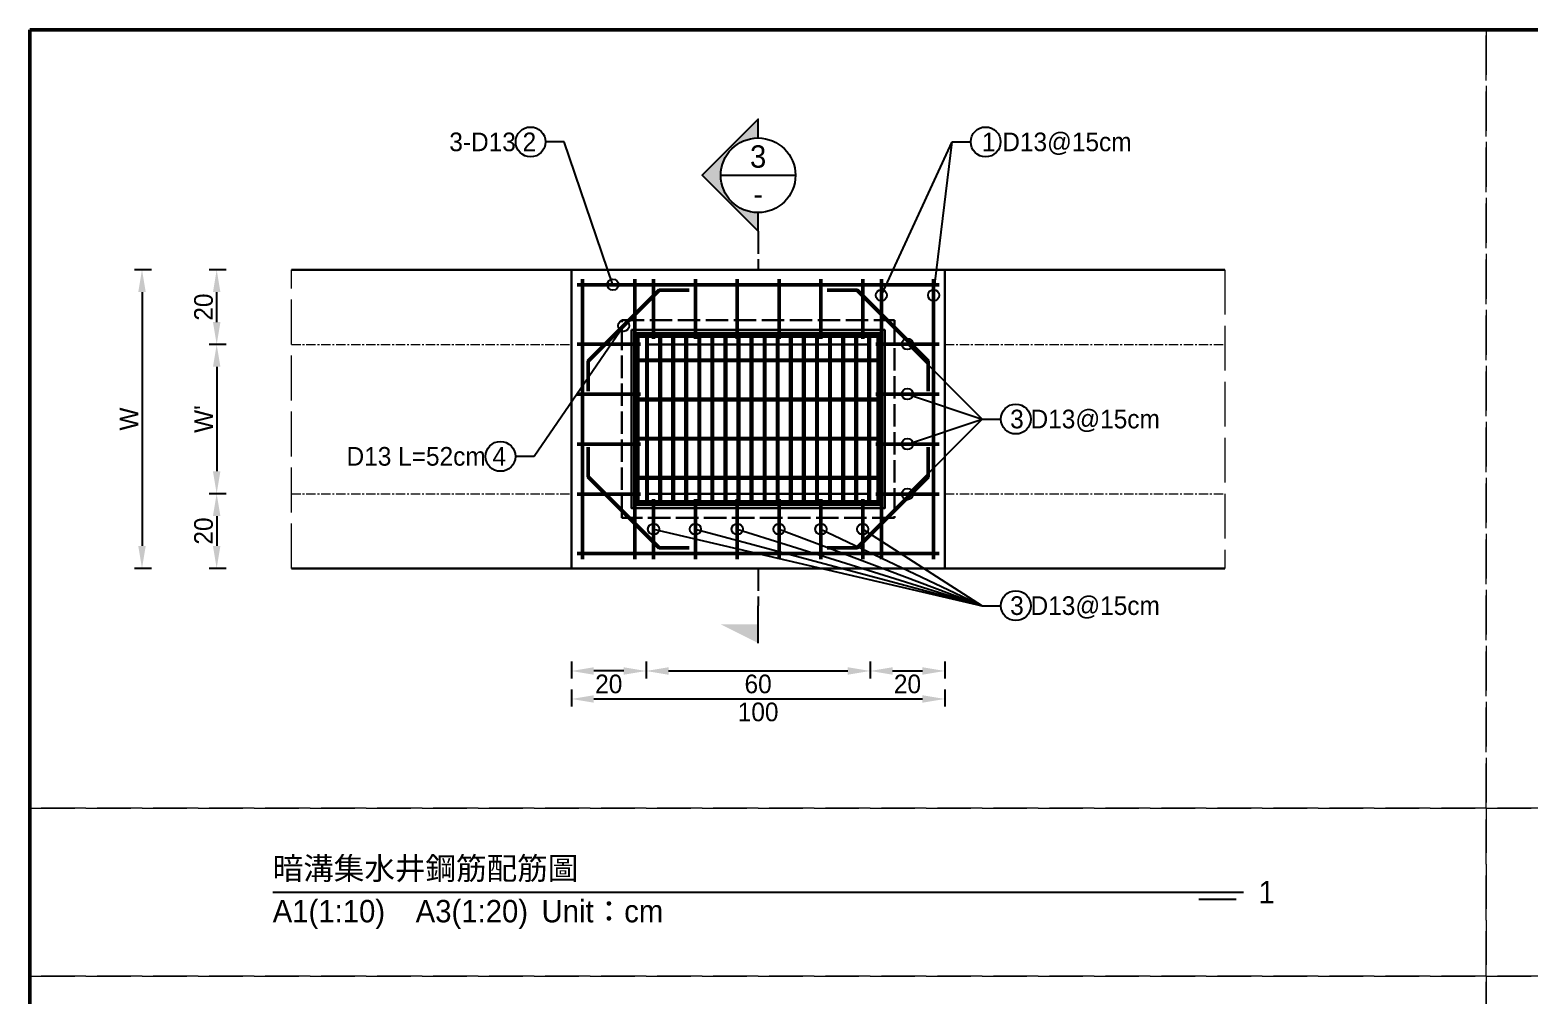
# Model space of a CAD drawing. Extents: x -7340 to 3675, y -3342 to 777.
# Drawn here: x -7340 to -6938.6, y -1772.6 to -1514 of the extents above; entities that cross this region are included whole.
import ezdxf
from ezdxf import colors
from ezdxf.entities.mleader import LeaderData, LeaderLine
from ezdxf.math import Vec2, Vec3

# ---------------------------------------------------------------- set-up
doc = ezdxf.new("R2010")
doc.units = 0
doc.header["$MEASUREMENT"] = 0
doc.linetypes.add('ACAD_ISO02W100', pattern=[15, 12, -3])
doc.linetypes.add('CENTERX2', pattern=[4, 2.5, -0.5, 0.5, -0.5])
for name, color, linetype, lineweight in [('一、3.基本-變更', 1, 'Continuous', 50), ('二、1.繪圖-既有設施', 8, 'Continuous', 20), ('二、2.繪圖-施作項目', 181, 'Continuous', 30), ('二、5.繪圖-鋼筋', 60, 'Continuous', 50), ('二、6.繪圖-其他施作項目', 35, 'Continuous', 30)]:
    doc.layers.add(name, color=color, linetype=linetype, lineweight=lineweight)
doc.layers.add('一、4.基本-隱藏', color=9, linetype='ACAD_ISO02W100', lineweight=20, plot=False)
doc.layers.add('三、3.文字-註解文字', color=2, linetype='Continuous')
doc.styles.add('次圖名(詳圖)', font='MS PGothic.ttf', dxfattribs={"height": 6})
doc.styles.add('註解文字(詳圖)', font='MS PGothic.ttf', dxfattribs={"height": 5})
doc.dimstyles.new('註解文字(詳圖)', dxfattribs={"dimtxt": 5, "dimasz": 6, "dimexe": 2, "dimexo": 5, "dimgap": 1, "dimtad": 2, "dimzin": 0, "dimdsep": 46, "dimtxsty": '註解文字(詳圖)', "dimcen": 0.1, "dimclrd": 144, "dimclre": 144, "dimclrt": 256, "dimadec": 0, "dimazin": 0, "dimtfac": 1, "dimtofl": 0, "dimtmove": 0, "dimatfit": 3, "dimfxlon": 1, "dimtolj": 1, "dimtzin": 0, "dimlwd": -1, "dimlwe": -1, "dimarcsym": 1})
pattern_1 = [(45, (-8350.3608, -1414.5957), (-2.65165, 2.65165), []), (45, (-8349.477, -1414.5957), (-2.65165, 2.65165), []), (45, (-8348.593, -1414.5957), (-2.65165, 2.65165), []), (45, (-8347.709, -1414.5957), (-2.65165, 2.65165), [])]

# ---------------------------------------------------------------- blocks, each defined once
blk = doc.blocks.new('*D395')
at = {"layer": 'Defpoints', "color": 0, "transparency": 16777216}
for p in [(-7290, -1578.25), (-7270, -1578.25), (-7270, -1598.25)]:
    blk.add_point(p, dxfattribs=at)
at = {"layer": '三、3.文字-註解文字', "color": 144, "transparency": 16777216}
for p, q in [((-7287.5, -1578.25), (-7292, -1578.25)), ((-7290, -1592.25), (-7290, -1584.25)), ((-7287.5, -1598.25), (-7292, -1598.25))]:
    blk.add_line(p, q, dxfattribs=at)
for points in [[(-7291, -1584.25), (-7289, -1584.25), (-7290, -1578.25)], [(-7291, -1592.25), (-7289, -1592.25), (-7290, -1598.25)]]:
    blk.add_solid(points, dxfattribs=at)
at = {"layer": '三、3.文字-註解文字', "transparency": 16777216, "insert": (-7293.5, -1588.25), "char_height": 5, "attachment_point": 5, "rotation": 90, "style": '註解文字(詳圖)'}
blk.add_mtext('\\A1;20', dxfattribs=at)
blk = doc.blocks.new('*D396')
at = {"layer": 'Defpoints', "color": 0, "transparency": 16777216}
for p in [(-7270, -1598.25), (-7290, -1638.25), (-7270, -1638.25)]:
    blk.add_point(p, dxfattribs=at)
at = {"layer": '三、3.文字-註解文字', "color": 144, "transparency": 16777216}
for p, q in [((-7287.5, -1598.25), (-7292, -1598.25)), ((-7290, -1604.25), (-7290, -1632.25)), ((-7287.5, -1638.25), (-7292, -1638.25))]:
    blk.add_line(p, q, dxfattribs=at)
for points in [[(-7291, -1604.25), (-7289, -1604.25), (-7290, -1598.25)], [(-7291, -1632.25), (-7289, -1632.25), (-7290, -1638.25)]]:
    blk.add_solid(points, dxfattribs=at)
at = {"layer": '三、3.文字-註解文字', "transparency": 16777216, "insert": (-7293.5, -1618.25), "char_height": 5, "attachment_point": 5, "rotation": 90, "style": '註解文字(詳圖)'}
blk.add_mtext("\\A1;W'", dxfattribs=at)
blk = doc.blocks.new('*D397')
at = {"layer": 'Defpoints', "color": 0, "transparency": 16777216}
for p in [(-7270, -1638.25), (-7290, -1658.25), (-7270, -1658.25)]:
    blk.add_point(p, dxfattribs=at)
at = {"layer": '三、3.文字-註解文字', "color": 144, "transparency": 16777216}
for p, q in [((-7287.5, -1638.25), (-7292, -1638.25)), ((-7290, -1644.25), (-7290, -1652.25)), ((-7287.5, -1658.25), (-7292, -1658.25))]:
    blk.add_line(p, q, dxfattribs=at)
for points in [[(-7291, -1644.25), (-7289, -1644.25), (-7290, -1638.25)], [(-7291, -1652.25), (-7289, -1652.25), (-7290, -1658.25)]]:
    blk.add_solid(points, dxfattribs=at)
at = {"layer": '三、3.文字-註解文字', "transparency": 16777216, "insert": (-7293.5, -1648.25), "char_height": 5, "attachment_point": 5, "rotation": 90, "style": '註解文字(詳圖)'}
blk.add_mtext('\\A1;20', dxfattribs=at)
blk = doc.blocks.new('*D398')
at = {"layer": 'Defpoints', "color": 0, "transparency": 16777216}
for p in [(-7270, -1578.25), (-7310, -1658.25), (-7270, -1658.25)]:
    blk.add_point(p, dxfattribs=at)
at = {"layer": '三、3.文字-註解文字', "color": 144, "transparency": 16777216}
for p, q in [((-7307.5, -1578.25), (-7312, -1578.25)), ((-7310, -1584.25), (-7310, -1652.25)), ((-7307.5, -1658.25), (-7312, -1658.25))]:
    blk.add_line(p, q, dxfattribs=at)
for points in [[(-7311, -1584.25), (-7309, -1584.25), (-7310, -1578.25)], [(-7311, -1652.25), (-7309, -1652.25), (-7310, -1658.25)]]:
    blk.add_solid(points, dxfattribs=at)
at = {"layer": '三、3.文字-註解文字', "transparency": 16777216, "insert": (-7313.5, -1618.25), "char_height": 5, "attachment_point": 5, "rotation": 90, "style": '註解文字(詳圖)'}
blk.add_mtext('\\A1;W', dxfattribs=at)
blk = doc.blocks.new('_Small')
at = {"color": 0, "linetype": 'ByBlock', "lineweight": -2}
blk.add_circle((0, 0), 0.25, dxfattribs=at)
blk = doc.blocks.new('*D404')
at = {"layer": 'Defpoints', "color": 0, "transparency": 16777216}
for p in [(-7195, -1638.25), (-7175, -1638.25), (-7195, -1685.75)]:
    blk.add_point(p, dxfattribs=at)
at = {"layer": '三、3.文字-註解文字', "color": 144, "transparency": 16777216}
for p, q in [((-7195, -1683.25), (-7195, -1687.75)), ((-7181, -1685.75), (-7189, -1685.75)), ((-7175, -1683.25), (-7175, -1687.75))]:
    blk.add_line(p, q, dxfattribs=at)
for points in [[(-7189, -1684.75), (-7189, -1686.75), (-7195, -1685.75)], [(-7181, -1684.75), (-7181, -1686.75), (-7175, -1685.75)]]:
    blk.add_solid(points, dxfattribs=at)
at = {"layer": '三、3.文字-註解文字', "transparency": 16777216, "insert": (-7185, -1689.25), "char_height": 5, "attachment_point": 5, "style": '註解文字(詳圖)'}
blk.add_mtext('\\A1;20', dxfattribs=at)
blk = doc.blocks.new('*D405')
at = {"layer": 'Defpoints', "color": 0, "transparency": 16777216}
for p in [(-7175, -1638.25), (-7115, -1638.25), (-7115, -1685.75)]:
    blk.add_point(p, dxfattribs=at)
at = {"layer": '三、3.文字-註解文字', "color": 144, "transparency": 16777216}
for p, q in [((-7175, -1683.25), (-7175, -1687.75)), ((-7169, -1685.75), (-7121, -1685.75)), ((-7115, -1683.25), (-7115, -1687.75))]:
    blk.add_line(p, q, dxfattribs=at)
for points in [[(-7169, -1684.75), (-7169, -1686.75), (-7175, -1685.75)], [(-7121, -1684.75), (-7121, -1686.75), (-7115, -1685.75)]]:
    blk.add_solid(points, dxfattribs=at)
at = {"layer": '三、3.文字-註解文字', "transparency": 16777216, "insert": (-7145, -1689.25), "char_height": 5, "attachment_point": 5, "style": '註解文字(詳圖)'}
blk.add_mtext('\\A1;60', dxfattribs=at)
blk = doc.blocks.new('*D406')
at = {"layer": 'Defpoints', "color": 0, "transparency": 16777216}
for p in [(-7115, -1638.25), (-7095, -1638.25), (-7095, -1685.75)]:
    blk.add_point(p, dxfattribs=at)
at = {"layer": '三、3.文字-註解文字', "color": 144, "transparency": 16777216}
for p, q in [((-7115, -1683.25), (-7115, -1687.75)), ((-7109, -1685.75), (-7101, -1685.75)), ((-7095, -1683.25), (-7095, -1687.75))]:
    blk.add_line(p, q, dxfattribs=at)
for points in [[(-7109, -1684.75), (-7109, -1686.75), (-7115, -1685.75)], [(-7101, -1684.75), (-7101, -1686.75), (-7095, -1685.75)]]:
    blk.add_solid(points, dxfattribs=at)
at = {"layer": '三、3.文字-註解文字', "transparency": 16777216, "insert": (-7105, -1689.25), "char_height": 5, "attachment_point": 5, "style": '註解文字(詳圖)'}
blk.add_mtext('\\A1;20', dxfattribs=at)
blk = doc.blocks.new('*D407')
at = {"layer": 'Defpoints', "color": 0, "transparency": 16777216}
for p in [(-7195, -1658.25), (-7095, -1658.25), (-7095, -1693.25)]:
    blk.add_point(p, dxfattribs=at)
at = {"layer": '三、3.文字-註解文字', "color": 144, "transparency": 16777216}
for p, q in [((-7195, -1690.75), (-7195, -1695.25)), ((-7189, -1693.25), (-7101, -1693.25)), ((-7095, -1690.75), (-7095, -1695.25))]:
    blk.add_line(p, q, dxfattribs=at)
for points in [[(-7189, -1692.25), (-7189, -1694.25), (-7195, -1693.25)], [(-7101, -1692.25), (-7101, -1694.25), (-7095, -1693.25)]]:
    blk.add_solid(points, dxfattribs=at)
at = {"layer": '三、3.文字-註解文字', "transparency": 16777216, "insert": (-7145, -1696.75), "char_height": 5, "attachment_point": 5, "style": '註解文字(詳圖)'}
blk.add_mtext('\\A1;100', dxfattribs=at)

msp = doc.modelspace()

# ---------------------------------------------------------------- hatches: boundary and pattern name
at = {"layer": '三、3.文字-註解文字'}
h = msp.add_hatch(color=256, dxfattribs=at)
h.dxf.hatch_style = 1
h.paths.add_polyline_path([(-7145, -1537.943), (-7160, -1552.943), (-7145, -1567.943), (-7145, -1562.943, -0.4142136), (-7155, -1552.943, -0.4142136), (-7145, -1542.943)])
h = msp.add_hatch(color=256, dxfattribs=at)
h.dxf.hatch_style = 1
h.paths.add_polyline_path([(-7155, -1673.25), (-7145, -1678.25), (-7145, -1673.25)])
at = {"layer": '二、6.繪圖-其他施作項目'}
h = msp.add_hatch(color=256, dxfattribs=at)
h.dxf.hatch_style = 1
h.paths.add_polyline_path([(-7178.9, -1642.15), (-7111.1, -1642.15), (-7111.1, -1594.35), (-7178.9, -1594.35)])
h.paths.add_polyline_path([(-7178, -1641.25), (-7112, -1641.25), (-7112, -1595.25), (-7178, -1595.25)], flags=16)
h.paths.add_polyline_path([(-7175, -1598.25), (-7115, -1598.25), (-7115, -1638.25), (-7175, -1638.25)], flags=0)
h = msp.add_hatch(dxfattribs=at)
h.set_pattern_fill('ANSI34', color=256, scale=5)
h.set_pattern_definition(pattern_1)
h.paths.add_polyline_path([(-7113, -1602.25), (-7177, -1602.25), (-7177, -1602.75), (-7113, -1602.75)])
h = msp.add_hatch(dxfattribs=at)
h.set_pattern_fill('ANSI34', color=256, scale=5)
h.set_pattern_definition(pattern_1)
h.paths.add_polyline_path([(-7113, -1612.75), (-7177, -1612.75), (-7177, -1613.25), (-7113, -1613.25)])
h = msp.add_hatch(dxfattribs=at)
h.set_pattern_fill('ANSI34', color=256, scale=5)
h.set_pattern_definition(pattern_1)
h.paths.add_polyline_path([(-7113, -1623.25), (-7177, -1623.25), (-7177, -1623.75), (-7113, -1623.75)])
h = msp.add_hatch(dxfattribs=at)
h.set_pattern_fill('ANSI34', color=256, scale=5)
h.set_pattern_definition(pattern_1)
h.paths.add_polyline_path([(-7113, -1633.75), (-7177, -1633.75), (-7177, -1634.25), (-7113, -1634.25)])

# ---------------------------------------------------------------- linework, layer by layer
at = {"layer": '一、3.基本-變更'}
msp.add_lwpolyline([(-7340, -1514), (-3920, -1514), (-3920, -2021), (-7340, -2021)], close=True, dxfattribs=at)
at = {"layer": '一、4.基本-隱藏'}
for points in [[(-7340, -1514), (-6560, -1514), (-6560, -2021), (-7340, -2021)], [(-7340, -1514), (-6950, -1514), (-6950, -1722.5), (-7340, -1722.5)], [(-6950, -1514), (-6650, -1514), (-6650, -1722.5), (-6950, -1722.5)], [(-7270, -1578.25), (-7020, -1578.25), (-7020, -1658.25), (-7270, -1658.25)], [(-7340, -1722.5), (-6950, -1722.5), (-6950, -1767.5), (-7340, -1767.5)], [(-6950, -1722.5), (-6650, -1722.5), (-6650, -1767.5), (-6950, -1767.5)], [(-7340, -1767.5), (-6950, -1767.5), (-6950, -1976), (-7340, -1976)], [(-6950, -1767.5), (-6650, -1767.5), (-6650, -1976), (-6950, -1976)]]:
    msp.add_lwpolyline(points, close=True, dxfattribs=at)
at = {"layer": '三、3.文字-註解文字'}
for points in [[(-7145, -1542.943), (-7145, -1537.943), (-7160, -1552.943), (-7145, -1567.943), (-7145, -1562.943)], [(-7155, -1552.943), (-7135, -1552.943)], [(-7145, -1678.25), (-7145, -1668.25)], [(-7275, -1745), (-7015, -1745)], [(-7017, -1747), (-7027, -1747)]]:
    msp.add_lwpolyline(points, dxfattribs=at)
at = {"layer": '三、3.文字-註解文字', "linetype": 'ACAD_ISO02W100', "ltscale": 0.5}
for points in [[(-7145, -1567.943), (-7145, -1577.943)], [(-7145, -1658.25), (-7145, -1668.25)]]:
    msp.add_lwpolyline(points, dxfattribs=at)
at = {"layer": '三、3.文字-註解文字'}
for centre, radius in [((-7205.93, -1544), 4), ((-7084.07, -1544), 4), ((-7145, -1552.943), 10), ((-7076, -1618.25), 4), ((-7214, -1628.25), 4), ((-7076, -1668.25), 4)]:
    msp.add_circle(centre, radius, dxfattribs=at)
at = {"layer": '二、1.繪圖-既有設施', "linetype": 'CENTERX2'}
for points in [[(-7270, -1598.25), (-7195, -1598.25)], [(-7095, -1598.25), (-7020, -1598.25)], [(-7270, -1638.25), (-7195, -1638.25)], [(-7095, -1638.25), (-7020, -1638.25)]]:
    msp.add_lwpolyline(points, dxfattribs=at)
at = {"layer": '二、2.繪圖-施作項目'}
for points in [[(-7270, -1578.25), (-7020, -1578.25)], [(-7195, -1578.25), (-7195, -1658.25)], [(-7095, -1578.25), (-7095, -1658.25)], [(-7270, -1658.25), (-7020, -1658.25)]]:
    msp.add_lwpolyline(points, dxfattribs=at)
msp.add_lwpolyline([(-7175, -1598.25), (-7115, -1598.25), (-7115, -1638.25), (-7175, -1638.25)], close=True, dxfattribs=at)
at = {"layer": '二、5.繪圖-鋼筋'}
for points in [[(-7192, -1580.75), (-7192, -1655.75)], [(-7178, -1580.75), (-7178, -1655.75)], [(-7173, -1596.75), (-7173, -1580.75)], [(-7161.8, -1596.75), (-7161.8, -1580.75)], [(-7150.6, -1596.75), (-7150.6, -1580.75)], [(-7139.4, -1596.75), (-7139.4, -1580.75)], [(-7128.2, -1596.75), (-7128.2, -1580.75)], [(-7117, -1596.75), (-7117, -1580.75)], [(-7112, -1580.75), (-7112, -1655.75)], [(-7098, -1580.75), (-7098, -1655.75)], [(-7193.5, -1582.25), (-7096.5, -1582.25)], [(-7190.5, -1610.75), (-7190.5, -1602.75), (-7171.5, -1583.75), (-7163.5, -1583.75)], [(-7099.5, -1610.75), (-7099.5, -1602.75), (-7118.5, -1583.75), (-7126.5, -1583.75)], [(-7193.5, -1598.15), (-7176.5, -1598.15)], [(-7113.5, -1598.15), (-7096.5, -1598.15)], [(-7193.5, -1611.55), (-7176.5, -1611.55)], [(-7113.5, -1611.55), (-7096.5, -1611.55)], [(-7193.5, -1624.95), (-7176.5, -1624.95)], [(-7190.5, -1625.75), (-7190.5, -1633.75), (-7171.5, -1652.75), (-7163.5, -1652.75)], [(-7099.5, -1625.75), (-7099.5, -1633.75), (-7118.5, -1652.75), (-7126.5, -1652.75)], [(-7113.5, -1624.95), (-7096.5, -1624.95)], [(-7193.5, -1638.35), (-7176.5, -1638.35)], [(-7173, -1655.75), (-7173, -1639.75)], [(-7161.8, -1655.75), (-7161.8, -1639.75)], [(-7150.6, -1655.75), (-7150.6, -1639.75)], [(-7139.4, -1655.75), (-7139.4, -1639.75)], [(-7128.2, -1655.75), (-7128.2, -1639.75)], [(-7117, -1655.75), (-7117, -1639.75)], [(-7113.5, -1638.35), (-7096.5, -1638.35)], [(-7193.5, -1654.25), (-7096.5, -1654.25)]]:
    msp.add_lwpolyline(points, dxfattribs=at)
at = {"layer": '二、6.繪圖-其他施作項目', "linetype": 'ACAD_ISO02W100', "ltscale": 0.5}
for points in [[(-7181.5, -1591.75), (-7108.5, -1591.75), (-7108.5, -1644.75), (-7181.5, -1644.75)], [(-7175, -1598.25), (-7115, -1598.25), (-7115, -1638.25), (-7175, -1638.25)]]:
    msp.add_lwpolyline(points, close=True, dxfattribs=at)
at = {"layer": '二、6.繪圖-其他施作項目'}
for points in [[(-7178.9, -1594.35), (-7111.1, -1594.35), (-7111.1, -1642.15), (-7178.9, -1642.15)], [(-7178, -1595.25), (-7112, -1595.25), (-7112, -1641.25), (-7178, -1641.25)], [(-7177.5, -1595.75), (-7112.5, -1595.75), (-7112.5, -1640.75), (-7177.5, -1640.75)]]:
    msp.add_lwpolyline(points, close=True, dxfattribs=at)
for points in [[(-7177.5, -1595.75), (-7112.5, -1595.75)], [(-7177.5, -1595.75), (-7177.5, -1640.75)], [(-7177, -1595.75), (-7177, -1640.75)], [(-7177, -1596.25), (-7113, -1596.25)], [(-7175, -1596.25), (-7175, -1602.25)], [(-7174.5, -1596.25), (-7174.5, -1602.25)], [(-7171.5, -1596.25), (-7171.5, -1602.25)], [(-7171, -1596.25), (-7171, -1602.25)], [(-7168, -1596.25), (-7168, -1602.25)], [(-7167.5, -1596.25), (-7167.5, -1602.25)], [(-7164.5, -1596.25), (-7164.5, -1602.25)], [(-7164, -1596.25), (-7164, -1602.25)], [(-7161, -1596.25), (-7161, -1602.25)], [(-7160.5, -1596.25), (-7160.5, -1602.25)], [(-7157.5, -1596.25), (-7157.5, -1602.25)], [(-7157, -1596.25), (-7157, -1602.25)], [(-7154, -1596.25), (-7154, -1602.25)], [(-7153.5, -1596.25), (-7153.5, -1602.25)], [(-7150.5, -1596.25), (-7150.5, -1602.25)], [(-7150, -1596.25), (-7150, -1602.25)], [(-7147, -1596.25), (-7147, -1602.25)], [(-7146.5, -1596.25), (-7146.5, -1602.25)], [(-7143.5, -1596.25), (-7143.5, -1602.25)], [(-7143, -1596.25), (-7143, -1602.25)], [(-7140, -1596.25), (-7140, -1602.25)], [(-7139.5, -1596.25), (-7139.5, -1602.25)], [(-7136.5, -1596.25), (-7136.5, -1602.25)], [(-7136, -1596.25), (-7136, -1602.25)], [(-7133, -1596.25), (-7133, -1602.25)], [(-7132.5, -1596.25), (-7132.5, -1602.25)], [(-7129.5, -1596.25), (-7129.5, -1602.25)], [(-7129, -1596.25), (-7129, -1602.25)], [(-7126, -1596.25), (-7126, -1602.25)], [(-7125.5, -1596.25), (-7125.5, -1602.25)], [(-7122.5, -1596.25), (-7122.5, -1602.25)], [(-7122, -1596.25), (-7122, -1602.25)], [(-7119, -1596.25), (-7119, -1602.25)], [(-7118.5, -1596.25), (-7118.5, -1602.25)], [(-7115.5, -1596.25), (-7115.5, -1602.25)], [(-7115, -1596.25), (-7115, -1602.25)], [(-7113, -1595.75), (-7113, -1640.75)], [(-7112.5, -1595.75), (-7112.5, -1640.75)], [(-7177, -1602.25), (-7113, -1602.25)], [(-7177, -1602.75), (-7113, -1602.75)], [(-7175, -1602.75), (-7175, -1612.75)], [(-7174.5, -1602.75), (-7174.5, -1612.75)], [(-7171.5, -1602.75), (-7171.5, -1612.75)], [(-7171, -1602.75), (-7171, -1612.75)], [(-7168, -1602.75), (-7168, -1612.75)], [(-7167.5, -1602.75), (-7167.5, -1612.75)], [(-7164.5, -1602.75), (-7164.5, -1612.75)], [(-7164, -1602.75), (-7164, -1612.75)], [(-7161, -1602.75), (-7161, -1612.75)], [(-7160.5, -1602.75), (-7160.5, -1612.75)], [(-7157.5, -1602.75), (-7157.5, -1612.75)], [(-7157, -1602.75), (-7157, -1612.75)], [(-7154, -1602.75), (-7154, -1612.75)], [(-7153.5, -1602.75), (-7153.5, -1612.75)], [(-7150.5, -1602.75), (-7150.5, -1612.75)], [(-7150, -1602.75), (-7150, -1612.75)], [(-7147, -1602.75), (-7147, -1612.75)], [(-7146.5, -1602.75), (-7146.5, -1612.75)], [(-7143.5, -1602.75), (-7143.5, -1612.75)], [(-7143, -1602.75), (-7143, -1612.75)], [(-7140, -1602.75), (-7140, -1612.75)], [(-7139.5, -1602.75), (-7139.5, -1612.75)], [(-7136.5, -1602.75), (-7136.5, -1612.75)], [(-7136, -1602.75), (-7136, -1612.75)], [(-7133, -1602.75), (-7133, -1612.75)], [(-7132.5, -1602.75), (-7132.5, -1612.75)], [(-7129.5, -1602.75), (-7129.5, -1612.75)], [(-7129, -1602.75), (-7129, -1612.75)], [(-7126, -1602.75), (-7126, -1612.75)], [(-7125.5, -1602.75), (-7125.5, -1612.75)], [(-7122.5, -1602.75), (-7122.5, -1612.75)], [(-7122, -1602.75), (-7122, -1612.75)], [(-7119, -1602.75), (-7119, -1612.75)], [(-7118.5, -1602.75), (-7118.5, -1612.75)], [(-7115.5, -1602.75), (-7115.5, -1612.75)], [(-7115, -1602.75), (-7115, -1612.75)], [(-7177, -1612.75), (-7113, -1612.75)], [(-7177, -1613.25), (-7113, -1613.25)], [(-7175, -1613.25), (-7175, -1623.25)], [(-7174.5, -1613.25), (-7174.5, -1623.25)], [(-7171.5, -1613.25), (-7171.5, -1623.25)], [(-7171, -1613.25), (-7171, -1623.25)], [(-7168, -1613.25), (-7168, -1623.25)], [(-7167.5, -1613.25), (-7167.5, -1623.25)], [(-7164.5, -1613.25), (-7164.5, -1623.25)], [(-7164, -1613.25), (-7164, -1623.25)], [(-7161, -1613.25), (-7161, -1623.25)], [(-7160.5, -1613.25), (-7160.5, -1623.25)], [(-7157.5, -1613.25), (-7157.5, -1623.25)], [(-7157, -1613.25), (-7157, -1623.25)], [(-7154, -1613.25), (-7154, -1623.25)], [(-7153.5, -1613.25), (-7153.5, -1623.25)], [(-7150.5, -1613.25), (-7150.5, -1623.25)], [(-7150, -1613.25), (-7150, -1623.25)], [(-7147, -1613.25), (-7147, -1623.25)], [(-7146.5, -1613.25), (-7146.5, -1623.25)], [(-7143.5, -1613.25), (-7143.5, -1623.25)], [(-7143, -1613.25), (-7143, -1623.25)], [(-7140, -1613.25), (-7140, -1623.25)], [(-7139.5, -1613.25), (-7139.5, -1623.25)], [(-7136.5, -1613.25), (-7136.5, -1623.25)], [(-7136, -1613.25), (-7136, -1623.25)], [(-7133, -1613.25), (-7133, -1623.25)], [(-7132.5, -1613.25), (-7132.5, -1623.25)], [(-7129.5, -1613.25), (-7129.5, -1623.25)], [(-7129, -1613.25), (-7129, -1623.25)], [(-7126, -1613.25), (-7126, -1623.25)], [(-7125.5, -1613.25), (-7125.5, -1623.25)], [(-7122.5, -1613.25), (-7122.5, -1623.25)], [(-7122, -1613.25), (-7122, -1623.25)], [(-7119, -1613.25), (-7119, -1623.25)], [(-7118.5, -1613.25), (-7118.5, -1623.25)], [(-7115.5, -1613.25), (-7115.5, -1623.25)], [(-7115, -1613.25), (-7115, -1623.25)], [(-7177, -1623.25), (-7113, -1623.25)], [(-7177, -1623.75), (-7113, -1623.75)], [(-7175, -1623.75), (-7175, -1633.75)], [(-7174.5, -1623.75), (-7174.5, -1633.75)], [(-7171.5, -1623.75), (-7171.5, -1633.75)], [(-7171, -1623.75), (-7171, -1633.75)], [(-7168, -1623.75), (-7168, -1633.75)], [(-7167.5, -1623.75), (-7167.5, -1633.75)], [(-7164.5, -1623.75), (-7164.5, -1633.75)], [(-7164, -1623.75), (-7164, -1633.75)], [(-7161, -1623.75), (-7161, -1633.75)], [(-7160.5, -1623.75), (-7160.5, -1633.75)], [(-7157.5, -1623.75), (-7157.5, -1633.75)], [(-7157, -1623.75), (-7157, -1633.75)], [(-7154, -1623.75), (-7154, -1633.75)], [(-7153.5, -1623.75), (-7153.5, -1633.75)], [(-7150.5, -1623.75), (-7150.5, -1633.75)], [(-7150, -1623.75), (-7150, -1633.75)], [(-7147, -1623.75), (-7147, -1633.75)], [(-7146.5, -1623.75), (-7146.5, -1633.75)], [(-7143.5, -1623.75), (-7143.5, -1633.75)], [(-7143, -1623.75), (-7143, -1633.75)], [(-7140, -1623.75), (-7140, -1633.75)], [(-7139.5, -1623.75), (-7139.5, -1633.75)], [(-7136.5, -1623.75), (-7136.5, -1633.75)], [(-7136, -1623.75), (-7136, -1633.75)], [(-7133, -1623.75), (-7133, -1633.75)], [(-7132.5, -1623.75), (-7132.5, -1633.75)], [(-7129.5, -1623.75), (-7129.5, -1633.75)], [(-7129, -1623.75), (-7129, -1633.75)], [(-7126, -1623.75), (-7126, -1633.75)], [(-7125.5, -1623.75), (-7125.5, -1633.75)], [(-7122.5, -1623.75), (-7122.5, -1633.75)], [(-7122, -1623.75), (-7122, -1633.75)], [(-7119, -1623.75), (-7119, -1633.75)], [(-7118.5, -1623.75), (-7118.5, -1633.75)], [(-7115.5, -1623.75), (-7115.5, -1633.75)], [(-7115, -1623.75), (-7115, -1633.75)], [(-7177, -1633.75), (-7113, -1633.75)], [(-7177, -1634.25), (-7113, -1634.25)], [(-7175, -1634.25), (-7175, -1640.25)], [(-7174.5, -1634.25), (-7174.5, -1640.25)], [(-7171.5, -1634.25), (-7171.5, -1640.25)], [(-7171, -1634.25), (-7171, -1640.25)], [(-7168, -1634.25), (-7168, -1640.25)], [(-7167.5, -1634.25), (-7167.5, -1640.25)], [(-7164.5, -1634.25), (-7164.5, -1640.25)], [(-7164, -1634.25), (-7164, -1640.25)], [(-7161, -1634.25), (-7161, -1640.25)], [(-7160.5, -1634.25), (-7160.5, -1640.25)], [(-7157.5, -1634.25), (-7157.5, -1640.25)], [(-7157, -1634.25), (-7157, -1640.25)], [(-7154, -1634.25), (-7154, -1640.25)], [(-7153.5, -1634.25), (-7153.5, -1640.25)], [(-7150.5, -1634.25), (-7150.5, -1640.25)], [(-7150, -1634.25), (-7150, -1640.25)], [(-7147, -1634.25), (-7147, -1640.25)], [(-7146.5, -1634.25), (-7146.5, -1640.25)], [(-7143.5, -1634.25), (-7143.5, -1640.25)], [(-7143, -1634.25), (-7143, -1640.25)], [(-7140, -1634.25), (-7140, -1640.25)], [(-7139.5, -1634.25), (-7139.5, -1640.25)], [(-7136.5, -1634.25), (-7136.5, -1640.25)], [(-7136, -1634.25), (-7136, -1640.25)], [(-7133, -1634.25), (-7133, -1640.25)], [(-7132.5, -1634.25), (-7132.5, -1640.25)], [(-7129.5, -1634.25), (-7129.5, -1640.25)], [(-7129, -1634.25), (-7129, -1640.25)], [(-7126, -1634.25), (-7126, -1640.25)], [(-7125.5, -1634.25), (-7125.5, -1640.25)], [(-7122.5, -1634.25), (-7122.5, -1640.25)], [(-7122, -1634.25), (-7122, -1640.25)], [(-7119, -1634.25), (-7119, -1640.25)], [(-7118.5, -1634.25), (-7118.5, -1640.25)], [(-7115.5, -1634.25), (-7115.5, -1640.25)], [(-7115, -1634.25), (-7115, -1640.25)], [(-7177.5, -1640.75), (-7112.5, -1640.75)], [(-7177, -1640.25), (-7113, -1640.25)]]:
    msp.add_lwpolyline(points, dxfattribs=at)

# ---------------------------------------------------------------- texts
at = {"layer": '三、3.文字-註解文字', "char_height": 6}
for s, width, gutter_width, insert, attachment_point, style in [('3', 6.60394, 25, (-7145, -1547.943), 5, '註解文字(詳圖)'), ('-', 6.60394, 25, (-7145, -1557.943), 5, '註解文字(詳圖)'), ('{\\fMS PGothic|b0|i0|c128|p34;暗溝}集水井{\\fMS PGothic|b0|i0|c128|p34;鋼筋配筋圖}', 113.35584, 15, (-7275, -1739), 4, '次圖名(詳圖)'), ('1', 3, 15, (-7011, -1745), 4, '次圖名(詳圖)'), ('A1(1:10)\u3000A3(1:20){\\fMS PGothic|b0|i0|c128|p34;^IUnit：cm}', 136.03259, 15, (-7275, -1751), 4, '次圖名(詳圖)')]:
    msp.add_mtext_dynamic_manual_height_columns(s, width=width, gutter_width=gutter_width, heights=[0], dxfattribs=dict(at, insert=insert, attachment_point=attachment_point, style=style))

# ---------------------------------------------------------------- dimensions: what is measured, and where the dimension line sits
at = {"layer": '三、3.文字-註解文字'}
for base, p1, p2, text, picture, middle in [((-7310, -1658.25), (-7270, -1578.25), (-7270, -1658.25), 'W', '*D398', (-7313.5, -1618.25)), ((-7290, -1578.25), (-7270, -1598.25), (-7270, -1578.25), '20', '*D395', (-7293.5, -1588.25)), ((-7290, -1638.25), (-7270, -1598.25), (-7270, -1638.25), "W'", '*D396', (-7293.5, -1618.25)), ((-7290, -1658.25), (-7270, -1638.25), (-7270, -1658.25), '20', '*D397', (-7293.5, -1648.25))]:
    dim = msp.add_linear_dim(base=base, p1=p1, p2=p2, angle=90, text=text, dimstyle='註解文字(詳圖)', dxfattribs=at)
    dim.commit()
    dim.dimension.update_dxf_attribs({"geometry": picture, "text_midpoint": middle})
for base, p1, p2, text, picture, middle in [((-7195, -1685.75), (-7175, -1638.25), (-7195, -1638.25), '20', '*D404', (-7185, -1689.25)), ((-7115, -1685.75), (-7175, -1638.25), (-7115, -1638.25), '60', '*D405', (-7145, -1689.25)), ((-7095, -1685.75), (-7115, -1638.25), (-7095, -1638.25), '20', '*D406', (-7105, -1689.25)), ((-7095, -1693.25), (-7195, -1658.25), (-7095, -1658.25), '100', '*D407', (-7145, -1696.75))]:
    dim = msp.add_linear_dim(base=base, p1=p1, p2=p2, text=text, dimstyle='註解文字(詳圖)', dxfattribs=at)
    dim.commit()
    dim.dimension.update_dxf_attribs({"geometry": picture, "text_midpoint": middle})

# ---------------------------------------------------------------- leaders
ml = msp.add_multileader_mtext('Standard', dxfattribs=at)
ml.set_content('{\\fMS PGothic|b0|i0|c128|p34;3-D13 }2{\\fMS PGothic|b0|i0|c128|p34; }', color=256, style='註解文字(詳圖)')
ml.set_leader_properties(color=144, linetype='ByLayer', lineweight=-1)
ml.set_arrow_properties(name='SMALL')
ml.build(insert=Vec2(0, 0))
ml.multileader.update_dxf_attribs({"dogleg_length": 5, "arrow_head_size": 6})
ctx = ml.context
ctx.base_point, ctx.char_height, ctx.arrow_head_size, ctx.landing_gap_size, ctx.plane_origin = Vec3(-7231.305, -1544), 5, 6, 2.5, Vec3(-7295.339, -1591.835)
ctx.text_align_type = 2
notes = []
notes.append((ctx, [(1, (1, 1, 0), (-7196.93, -1544), (-1, 0), 5, [(0, [(-7183.884, -1582.25)], 0, [])])]))
ctx.mtext.insert, ctx.mtext.width, ctx.mtext.alignment, ctx.mtext.flow_direction = Vec3(-7204.43, -1541.486), 42.33146, 3, 5
ml = msp.add_multileader_mtext('Standard', dxfattribs=at)
ml.set_content('{\\fMS PGothic|b0|i0|c128|p34;1 }D13@15cm', color=256, style='註解文字(詳圖)')
ml.set_leader_properties(color=144, linetype='ByLayer', lineweight=-1)
ml.set_arrow_properties(name='SMALL')
ml.build(insert=Vec2(0, 0))
ml.multileader.update_dxf_attribs({"dogleg_length": 5, "arrow_head_size": 6})
ctx = ml.context
ctx.base_point, ctx.char_height, ctx.arrow_head_size, ctx.landing_gap_size, ctx.plane_origin = Vec3(-7088.07, -1544), 5, 6, 3, Vec3(-7130.695, -1591.835)
notes.append((ctx, [(0, (1, 1, 0), (-7093.07, -1544), (1, 0), 5, [(0, [(-7112, -1585.081)], 0, [])])]))
ctx.mtext.insert, ctx.mtext.flow_direction = Vec3(-7085.07, -1541.486), 5
ml = msp.add_multileader_mtext('Standard', dxfattribs=at)
ml.set_content('{\\fMS PGothic|b0|i0|c128|p34; }', color=256, style='註解文字(詳圖)')
ml.set_leader_properties(color=144, linetype='ByLayer', lineweight=-1)
ml.set_arrow_properties(name='SMALL')
ml.build(insert=Vec2(0, 0))
ml.multileader.update_dxf_attribs({"dogleg_length": 5, "arrow_head_size": 6})
ctx = ml.context
ctx.base_point, ctx.char_height, ctx.arrow_head_size, ctx.landing_gap_size, ctx.plane_origin = Vec3(-7088.07, -1544), 5, 6, 3, Vec3(-7116.695, -1591.835)
notes.append((ctx, [(0, (1, 1, 0), (-7093.07, -1544), (1, 0), 5, [(0, [(-7098, -1585.081)], 0, [])])]))
ctx.mtext.insert, ctx.mtext.flow_direction = Vec3(-7085.07, -1541.5), 5
ml = msp.add_multileader_mtext('Standard', dxfattribs=at)
ml.set_content('{\\fMS PGothic|b0|i0|c128|p34;D13 }L=52cm{\\fMS PGothic|b0|i0|c128|p34; 4 }', color=256, style='註解文字(詳圖)')
ml.set_leader_properties(color=144, linetype='ByLayer', lineweight=-1)
ml.set_arrow_properties(name='SMALL')
ml.build(insert=Vec2(0, 0))
ml.multileader.update_dxf_attribs({"dogleg_length": 5, "arrow_head_size": 6})
ctx = ml.context
ctx.base_point, ctx.char_height, ctx.arrow_head_size, ctx.landing_gap_size, ctx.plane_origin = Vec3(-7258.153, -1628.25), 5, 6, 2.5, Vec3(-7303.409, -1676.085)
ctx.text_align_type = 2
notes.append((ctx, [(1, (1, 1, 0), (-7205, -1628.25), (-1, 0), 5, [(0, [(-7181, -1593.25)], 0, [])])]))
ctx.mtext.insert, ctx.mtext.width, ctx.mtext.alignment, ctx.mtext.flow_direction = Vec3(-7212.5, -1625.736), 45.36597, 3, 5
ml = msp.add_multileader_mtext('Standard', dxfattribs=at)
ml.set_content('3{\\fMS PGothic|b0|i0|c128|p34; D13@15cm}', color=256, style='註解文字(詳圖)')
ml.set_leader_properties(color=144, linetype='ByLayer', lineweight=-1)
ml.set_arrow_properties(name='SMALL')
ml.build(insert=Vec2(0, 0))
ml.multileader.update_dxf_attribs({"dogleg_length": 5, "arrow_head_size": 6})
ctx = ml.context
ctx.base_point, ctx.char_height, ctx.arrow_head_size, ctx.landing_gap_size, ctx.plane_origin = Vec3(-7080, -1618.25), 5, 6, 2.5, Vec3(-7122.625, -1666.085)
notes.append((ctx, [(0, (1, 1, 0), (-7085, -1618.25), (1, 0), 5, [(0, [(-7105, -1598.15)], 0, [])])]))
ctx.mtext.insert, ctx.mtext.flow_direction = Vec3(-7077.5, -1615.736), 5
ml = msp.add_multileader_mtext('Standard', dxfattribs=at)
ml.set_content('{\\fMS PGothic|b0|i0|c128|p34; }', color=256, style='註解文字(詳圖)')
ml.set_leader_properties(color=144, linetype='ByLayer', lineweight=-1)
ml.set_arrow_properties(name='SMALL')
ml.build(insert=Vec2(0, 0))
ml.multileader.update_dxf_attribs({"dogleg_length": 5, "arrow_head_size": 6})
ctx = ml.context
ctx.base_point, ctx.char_height, ctx.arrow_head_size, ctx.landing_gap_size, ctx.plane_origin = Vec3(-7080, -1618.25), 5, 6, 3, Vec3(-7108.625, -1666.085)
notes.append((ctx, [(0, (1, 1, 0), (-7085, -1618.25), (1, 0), 5, [(0, [(-7105, -1611.55)], 0, [])])]))
ctx.mtext.insert, ctx.mtext.flow_direction = Vec3(-7077, -1615.75), 5
ml = msp.add_multileader_mtext('Standard', dxfattribs=at)
ml.set_content('{\\fMS PGothic|b0|i0|c128|p34; }', color=256, style='註解文字(詳圖)')
ml.set_leader_properties(color=144, linetype='ByLayer', lineweight=-1)
ml.set_arrow_properties(name='SMALL')
ml.build(insert=Vec2(0, 0))
ml.multileader.update_dxf_attribs({"dogleg_length": 5, "arrow_head_size": 6})
ctx = ml.context
ctx.base_point, ctx.char_height, ctx.arrow_head_size, ctx.landing_gap_size, ctx.plane_origin = Vec3(-7080, -1618.25), 5, 6, 3, Vec3(-7108.625, -1680.585)
notes.append((ctx, [(0, (1, 1, 0), (-7085, -1618.25), (1, 0), 5, [(0, [(-7105, -1624.95)], 0, [])])]))
ctx.mtext.insert, ctx.mtext.flow_direction = Vec3(-7077, -1615.75), 5
ml = msp.add_multileader_mtext('Standard', dxfattribs=at)
ml.set_content('{\\fMS PGothic|b0|i0|c128|p34; }', color=256, style='註解文字(詳圖)')
ml.set_leader_properties(color=144, linetype='ByLayer', lineweight=-1)
ml.set_arrow_properties(name='SMALL')
ml.build(insert=Vec2(0, 0))
ml.multileader.update_dxf_attribs({"dogleg_length": 5, "arrow_head_size": 6})
ctx = ml.context
ctx.base_point, ctx.char_height, ctx.arrow_head_size, ctx.landing_gap_size, ctx.plane_origin = Vec3(-7080, -1618.25), 5, 6, 3, Vec3(-7108.625, -1695.085)
notes.append((ctx, [(0, (1, 1, 0), (-7085, -1618.25), (1, 0), 5, [(0, [(-7105, -1638.35)], 0, [])])]))
ctx.mtext.insert, ctx.mtext.flow_direction = Vec3(-7077, -1615.75), 5
ml = msp.add_multileader_mtext('Standard', dxfattribs=at)
ml.set_content('{\\fMS PGothic|b0|i0|c128|p34; }', color=256, style='註解文字(詳圖)')
ml.set_leader_properties(color=144, linetype='ByLayer', lineweight=-1)
ml.set_arrow_properties(name='SMALL')
ml.build(insert=Vec2(0, 0))
ml.multileader.update_dxf_attribs({"dogleg_length": 5, "arrow_head_size": 6})
ctx = ml.context
ctx.base_point, ctx.char_height, ctx.arrow_head_size, ctx.landing_gap_size, ctx.plane_origin = Vec3(-7080, -1668.25), 5, 6, 3, Vec3(-7108.625, -1759.585)
notes.append((ctx, [(0, (1, 1, 0), (-7085, -1668.25), (1, 0), 5, [(0, [(-7173, -1647.75)], 0, [])])]))
ctx.mtext.insert, ctx.mtext.flow_direction = Vec3(-7077, -1665.75), 5
ml = msp.add_multileader_mtext('Standard', dxfattribs=at)
ml.set_content('{\\fMS PGothic|b0|i0|c128|p34; }', color=256, style='註解文字(詳圖)')
ml.set_leader_properties(color=144, linetype='ByLayer', lineweight=-1)
ml.set_arrow_properties(name='SMALL')
ml.build(insert=Vec2(0, 0))
ml.multileader.update_dxf_attribs({"dogleg_length": 5, "arrow_head_size": 6})
ctx = ml.context
ctx.base_point, ctx.char_height, ctx.arrow_head_size, ctx.landing_gap_size, ctx.plane_origin = Vec3(-7080, -1668.25), 5, 6, 3, Vec3(-7108.625, -1745.085)
notes.append((ctx, [(0, (1, 1, 0), (-7085, -1668.25), (1, 0), 5, [(0, [(-7161.8, -1647.75)], 0, [])])]))
ctx.mtext.insert, ctx.mtext.flow_direction = Vec3(-7077, -1665.75), 5
ml = msp.add_multileader_mtext('Standard', dxfattribs=at)
ml.set_content('{\\fMS PGothic|b0|i0|c128|p34; }', color=256, style='註解文字(詳圖)')
ml.set_leader_properties(color=144, linetype='ByLayer', lineweight=-1)
ml.set_arrow_properties(name='SMALL')
ml.build(insert=Vec2(0, 0))
ml.multileader.update_dxf_attribs({"dogleg_length": 5, "arrow_head_size": 6})
ctx = ml.context
ctx.base_point, ctx.char_height, ctx.arrow_head_size, ctx.landing_gap_size, ctx.plane_origin = Vec3(-7080, -1668.25), 5, 6, 3, Vec3(-7108.625, -1730.585)
notes.append((ctx, [(0, (1, 1, 0), (-7085, -1668.25), (1, 0), 5, [(0, [(-7150.6, -1647.75)], 0, [])])]))
ctx.mtext.insert, ctx.mtext.flow_direction = Vec3(-7077, -1665.75), 5
ml = msp.add_multileader_mtext('Standard', dxfattribs=at)
ml.set_content('{\\fMS PGothic|b0|i0|c128|p34; }', color=256, style='註解文字(詳圖)')
ml.set_leader_properties(color=144, linetype='ByLayer', lineweight=-1)
ml.set_arrow_properties(name='SMALL')
ml.build(insert=Vec2(0, 0))
ml.multileader.update_dxf_attribs({"dogleg_length": 5, "arrow_head_size": 6})
ctx = ml.context
ctx.base_point, ctx.char_height, ctx.arrow_head_size, ctx.landing_gap_size, ctx.plane_origin = Vec3(-7080, -1668.25), 5, 6, 3, Vec3(-7108.625, -1716.085)
notes.append((ctx, [(0, (1, 1, 0), (-7085, -1668.25), (1, 0), 5, [(0, [(-7139.4, -1647.75)], 0, [])])]))
ctx.mtext.insert, ctx.mtext.flow_direction = Vec3(-7077, -1665.75), 5
ml = msp.add_multileader_mtext('Standard', dxfattribs=at)
ml.set_content('3{\\fMS PGothic|b0|i0|c128|p34; D13@15cm}', color=256, style='註解文字(詳圖)')
ml.set_leader_properties(color=144, linetype='ByLayer', lineweight=-1)
ml.set_arrow_properties(name='SMALL')
ml.build(insert=Vec2(0, 0))
ml.multileader.update_dxf_attribs({"dogleg_length": 5, "arrow_head_size": 6})
ctx = ml.context
ctx.base_point, ctx.char_height, ctx.arrow_head_size, ctx.landing_gap_size, ctx.plane_origin = Vec3(-7080, -1668.25), 5, 6, 2.5, Vec3(-7122.625, -1716.085)
notes.append((ctx, [(0, (1, 1, 0), (-7085, -1668.25), (1, 0), 5, [(0, [(-7128.2, -1647.75)], 0, [])])]))
ctx.mtext.insert, ctx.mtext.flow_direction = Vec3(-7077.5, -1665.736), 5
ml = msp.add_multileader_mtext('Standard', dxfattribs=at)
ml.set_content('{\\fMS PGothic|b0|i0|c128|p34; }', color=256, style='註解文字(詳圖)')
ml.set_leader_properties(color=144, linetype='ByLayer', lineweight=-1)
ml.set_arrow_properties(name='SMALL')
ml.build(insert=Vec2(0, 0))
ml.multileader.update_dxf_attribs({"dogleg_length": 5, "arrow_head_size": 6})
ctx = ml.context
ctx.base_point, ctx.char_height, ctx.arrow_head_size, ctx.landing_gap_size, ctx.plane_origin = Vec3(-7080, -1668.25), 5, 6, 2.5, Vec3(-7111.425, -1716.085)
notes.append((ctx, [(0, (1, 1, 0), (-7085, -1668.25), (1, 0), 5, [(0, [(-7117, -1647.75)], 0, [])])]))
ctx.mtext.insert, ctx.mtext.flow_direction = Vec3(-7077.5, -1665.75), 5
for ctx, leaders in notes:
    for number, flags, end, landing, length, lines in leaders:
        leader = LeaderData()
        leader.index, (leader.has_last_leader_line, leader.has_dogleg_vector, leader.attachment_direction) = number, flags
        leader.last_leader_point, leader.dogleg_vector, leader.dogleg_length = Vec3(end), Vec3(landing), length
        for number, points, colour, breaks in lines:
            line = LeaderLine()
            line.index, line.vertices, line.color, line.breaks = number, Vec3.list(points), colors.encode_raw_color(colour), breaks
            leader.lines.append(line)
        ctx.leaders.append(leader)

doc.saveas('drawing.dxf')
